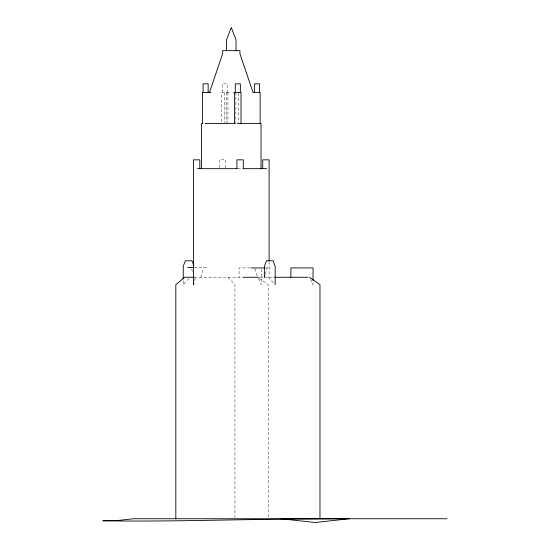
<?xml version="1.0" encoding="UTF-8"?>
<svg xmlns="http://www.w3.org/2000/svg" width="550" height="550" viewBox="0 0 550 550"><rect width="100%" height="100%" fill="white"/><g stroke="black" fill="none" stroke-linecap="round" stroke-linejoin="round"><path stroke-width="0.41" stroke-dasharray="2.75 2.06" d="M194.562 280.569L195.449 277.262M200.867 277.262L203.713 267.438M265.299 274.161L267.197 267.953M189.021 278.499L183.239 284.701L183.239 279.716M228.807 92.531L221.54 92.531L221.54 122.705M237.641 168.664L242.357 168.664M194.439 267.438L207.226 267.438M250.202 267.905L239.106 267.905L239.106 277.262M265.512 267.953L270.71 267.953M194.288 277.262L241.67 277.262M260.006 277.262L274.67 277.262M259.174 278.252L268.201 284.701L268.201 517.894M268.228 277.262L274.581 284.082M228.009 277.262L234.946 284.701L234.946 517.894M310.606 279.496L313.039 284.701L313.039 281.346M258.479 278.747L261.264 284.701L261.264 268.751M254.925 268.73L257.304 276.485M191.682 269.074L192.39 271.528M269.101 261.827L269.101 277.262M238.267 93.369L238.267 122.705M235.881 92.531L235.881 123.544M227.941 92.531L227.941 122.705M227.274 92.531L227.274 83.847L222.2 83.847L222.2 92.531M226.676 92.531L226.676 122.705M225.631 167.86L225.631 159.83L219.258 159.83L219.258 167.86M224.276 92.531L224.276 122.705"/><path stroke-width="0.82" d="M193.889 283.051L193.449 284.701L193.449 159.83L199.822 159.83L199.822 168.664M264.825 275.708L264.351 277.262L264.351 266.413L266.42 260.769L273.103 260.769L275.158 266.413L275.158 284.701M209.454 92.531L222.633 53.742L222.633 50.641L239.91 50.641L239.91 53.742L253.089 92.531L260.136 92.531L260.136 123.544M349.456 518.746L315.178 522.5L280.899 518.746M345.262 518.746L301.647 519.042C235.379 519.344 169.173 521.847 102.891 520.781L117.748 520.499L133.437 518.746L319.976 518.746L319.976 284.701L309.561 277.262M210.952 92.531L202.407 92.531L202.407 123.544M233.743 92.531L241.01 92.531L241.01 123.544M203.012 123.544L201.52 123.544L201.52 168.664M205.15 123.544L235.228 123.544M237.359 123.544L239.738 123.544M240.398 123.544L258.871 123.544M259.531 123.544L261.023 123.544L261.023 168.664M197.443 168.664L237.153 168.664M243.114 168.664L266.722 168.664M187.694 267.438L193.731 267.438M251.178 267.953L264.811 267.953M194.288 277.262L184.766 277.262L175.821 284.701L175.821 518.746M242.914 277.262L259.016 277.262M274.67 277.262L307.945 277.262M320.162 518.746L447.109 518.746M193.758 265.609L191.998 260.769L185.316 260.769L183.239 266.413L183.239 278.884M313.039 280.507L313.039 267.905L290.881 267.905L290.881 277.262M269.101 260.975L269.101 159.83L262.721 159.83L262.721 168.664M259.469 92.531L259.469 83.847L254.396 83.847L254.396 92.531M243.286 168.664L243.286 159.83L236.913 159.83L236.913 168.664M240.343 92.531L240.343 83.847L235.276 83.847L235.276 92.531M236.032 50.641L236.032 39.902L231.275 27.5L226.518 39.902L226.518 50.641M234.609 92.531L234.609 123.544M208.154 92.531L208.154 83.847L203.074 83.847L203.074 92.531"/></g></svg>
